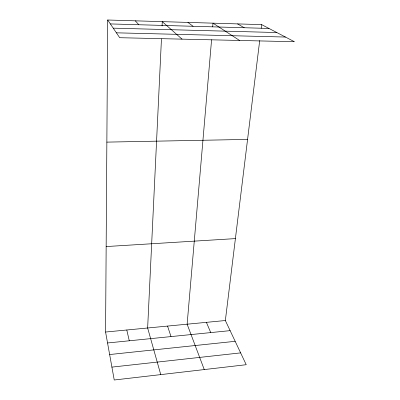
<?xml version="1.0" encoding="UTF-8"?>
<svg xmlns="http://www.w3.org/2000/svg" width="400" height="400" viewBox="0 0 400 400"><rect width="100%" height="100%" fill="white"/><g stroke="black" fill="none" stroke-linecap="round" stroke-linejoin="round"><path stroke-width="0.6" d="M259.695 40.58L225.355 320.525L246.22 364.71L114.235 380L105.575 332.035L107.685 20L261.655 24.625L294.425 41.725L119.705 37.705L107.685 20M161.455 38.89L147.645 327.995L160.75 374.61M162.07 25.95L162.275 21.64L182.03 39.14M211.58 39.76L187.13 324.2L204.255 369.57M212.69 26.85L213.01 23.165L239.575 40.465M261.2 28.305L261.655 24.625M111.905 367.11L240.635 352.88M109.635 354.54L235.17 341.315M107.55 342.97L230.13 330.64M105.575 332.035L225.355 320.525M106.155 246.56L235.405 238.605M106.86 142.12L247.575 139.4M116.395 32.825L285.455 37.045M113.22 28.155L276.82 32.54M110.35 23.93L268.98 28.445M237.585 23.9L244.225 27.74M187.91 22.41L193.09 26.285M135.285 20.83L138.835 24.74M206.395 322.35L210.75 332.59M167.55 326.08L171.01 336.585M126.79 329.995L129.28 340.785"/></g></svg>
